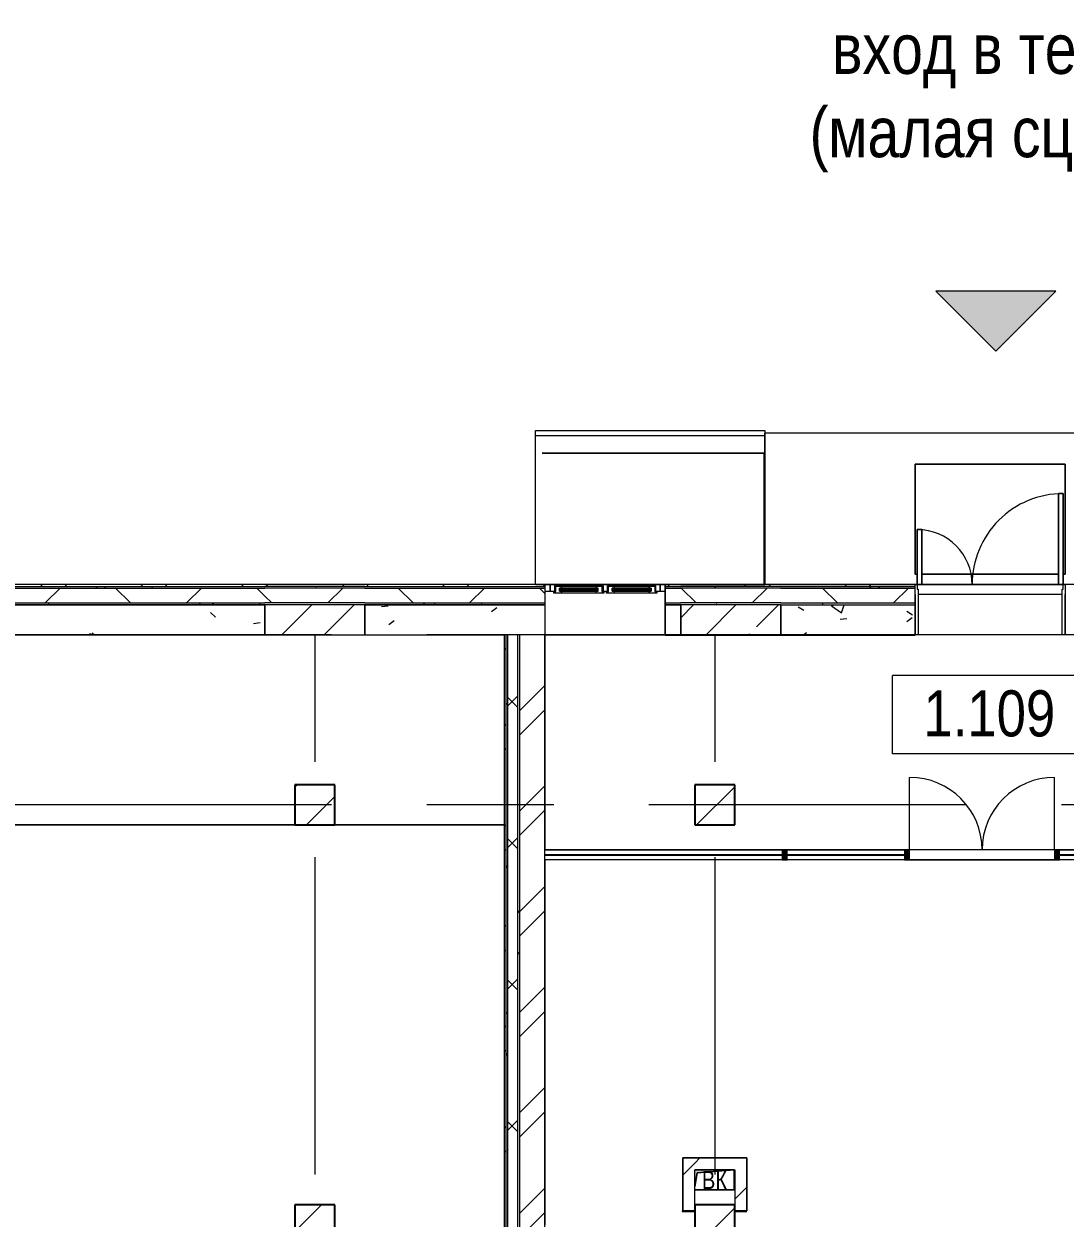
# Model space of a CAD drawing. Header units: millimetres. Extents: x 46431 to 216095, y -43515 to 31605.
# Drawn here: x 75021 to 85437, y 19585 to 31529 of the extents above; entities that cross this region are included whole.
import ezdxf

# ---------------------------------------------------------------- set-up
doc = ezdxf.new("R2010")
doc.units = ezdxf.units.MM
doc.linetypes.add('Осевые', pattern=[6350, 1270, -952.5, 3175, -952.5])
for name, color, linetype, lineweight in [('Двери', 7, 'Continuous', 9), ('Импосты витража', 7, 'Continuous', 9), ('Импосты витража-1', 7, 'Continuous', 18), ('Каркас_Импост', 7, 'Continuous', 9), ('Колонны', 7, 'Continuous', 9), ('Колонны-1', 7, 'Continuous', 25), ('Марки помещений', 7, 'Continuous', 9), ('Обобщенные модели', 7, 'Continuous', 9), ('Общие ребра', 7, 'Continuous', 9), ('Ограждение', 7, 'Continuous', 9), ('Окна', 7, 'Continuous', 9), ('Окна-1', 7, 'Continuous', 18), ('Оси-2', 7, 'Осевые', 9), ('Остекление', 7, 'Continuous', 9), ('Пандус', 7, 'Continuous', 9), ('Панель', 7, 'Continuous', 9), ('Перекрытия', 7, 'Continuous', 9), ('Поворот плана', 7, 'Continuous', 9), ('Поручни', 7, 'Continuous', 9), ('Стены', 7, 'Continuous', 9), ('Стены-1', 7, 'Continuous', 18), ('Текстовые примечания', 7, 'Continuous', 9), ('Типовые аннотации', 7, 'Continuous', 9), ('Черная _1 сплошная', 7, 'Continuous', 9), ('Штриховка разреза-3', 7, 'Continuous', 9), ('Элементы узлов', 7, 'Continuous', 9), ('Элементы узлов-1', 7, 'Continuous', 5)]:
    doc.layers.add(name, color=color, linetype=linetype, lineweight=lineweight)
doc.layers.add('Импосты витража-2', color=7, linetype='Continuous', lineweight=9, true_color=0x787878)
doc.layers.add('Окна-2', color=7, linetype='Continuous', lineweight=9, true_color=0x804000)
doc.styles.add('Arial', font='Arial.ttf', dxfattribs={"width": 0.8, "height": 180})
doc.styles.add('Arial Narrow', font='Arial Narrow.ttf', dxfattribs={"height": 500})
doc.styles.add('Arial Narrow_1', font='Arial Narrow.ttf', dxfattribs={"height": 460})
pattern_1 = [(45, (0, 0), (-424.264, 424.264), [600, -100, 20, -100]), (45, (0, 424), (-424.264, 424.264), [])]
pattern_2 = [(45, (0, 0), (-502.8943, 502.8943), []), (45, (0, 762), (-502.8943, 502.8943), [])]
pattern_3 = [(0, (0, 0), (812.8, 203.2), [67.056, -542.544, 67.056, -542.544, -3251.2]), (0, (0, 0), (812.8, 203.2), [-1219.2, 67.056, -1152.144, 67.056, -542.544, -1422.4]), (0, (0, 0), (812.8, 203.2), [-3048, 67.056, -339.344, 67.056, -948.944]), (120, (304.8, 101.6), (-582.37636, 602.30545), [67.056, -542.544, 67.056, -542.544, -3251.2]), (120, (304.8, 101.6), (-582.37636, 602.30545), [-1219.2, 67.056, -1152.144, 67.056, -542.544, -1422.4]), (120, (304.8, 101.6), (-582.37636, 602.30545), [-3048, 67.056, -339.344, 67.056, -948.944]), (240, (406.4, 508), (-230.42364, -805.50545), [67.056, -542.544, 67.056, -542.544, -3251.2]), (240, (406.4, 508), (-230.42364, -805.50545), [-1219.2, 67.056, -1152.144, 67.056, -542.544, -1422.4]), (240, (406.4, 508), (-230.42364, -805.50545), [-3048, 67.056, -339.344, 67.056, -948.944])]
pattern_4 = [(45, (0, 0), (-707.107, 707.107), []), (135, (0, 0), (-707.107, -707.107), [])]
pattern_5 = [(50, (0, 0), (1457.472, -127.512), [152.4, -1676.4]), (355, (0, 0), (-281.942, 1528.454), [121.92, -1341.12]), (100.451, (121.5, -10.6), (1175.541, 1400.933), [129.52, -1424.72]), (46.184, (0, 406.4), (2168.632, -336.342), [228.6, -2514.6]), (96.636, (180.7, 378.4), (1899.22, 1979.42), [194.28, -2137.08]), (351.184, (0, 406.4), (1899.24, 1979.4), [182.88, -2011.68]), (21, (203.2, 304.8), (1212.915, -818.121), [152.4, -1676.4]), (326, (203.2, 304.8), (494.417, 1473.504), [121.92, -1341.12]), (71.451, (304.3, 236.6), (1707.337, 655.37), [129.52, -1424.72]), (37.5, (0, 0), (24.7094, 676.4402), [67.056, -1257.808, 67.056, -1294.384, -1346.2]), (37.5, (0, 0), (24.7094, 676.4402), [-2686.304, 67.056, -1279.144]), (7.5, (0, 0), (534.558, 801.444), [67.056, -709.168, 67.056, -1227.328, -513.08]), (7.5, (0, 0), (534.558, 801.444), [-2070.608, 67.056, -446.024]), (327.5, (-453.14, 0), (1084.7275, -45.8312), [67.056, -440.944, 67.056, -1517.904, -2103.12]), (327.5, (-453.14, 0), (1084.7275, -45.8312), [-2092.96, 67.056, -2036.064]), (317.5, (-656.3, 0), (1185.035, 203.414), [67.056, -593.344, 67.056, -985.52, -1493.52]), (317.5, (-656.3, 0), (1185.035, 203.414), [-1712.976, 67.056, -1426.464])]
pattern_6 = [(45, (0, 0), (-493.914, 493.914), []), (45, (493.9, 0), (-493.914, 493.914), [873.125, -174.625, 6.706, -167.919])]

# ---------------------------------------------------------------- blocks, each defined once
blk = doc.blocks.new('Колонна 7 - Колонна 40-55-731344-План 1-го этажа на отм_ -6_000')
at = {"layer": 'Колонны'}
h = blk.add_hatch(dxfattribs=at)
h.set_pattern_fill('FP_17', color=256, style=0, pattern_type=2)
h.set_pattern_definition([(45, (-18400, -43800), (-493.914, 493.914), []), (45, (-17906.1, -43800), (-493.914, 493.914), [873.125, -174.625, 6.706, -167.919])])
h.paths.add_polyline_path([(63332, -24483), (63732, -24483), (63732, -24083), (63332, -24083)], flags=0)
at = {"layer": 'Колонны-1'}
for p, q in [((63732, -24083), (63332, -24083)), ((63332, -24083), (63332, -24483)), ((63732, -24483), (63732, -24083)), ((63332, -24483), (63732, -24483))]:
    blk.add_line(p, q, dxfattribs=at)
blk = doc.blocks.new('Колонна 15 - Колонна 40-55-731489-План 1-го этажа на отм_ -6_000')
at = {"layer": 'Колонны'}
h = blk.add_hatch(dxfattribs=at)
h.set_pattern_fill('FP_8', color=256, style=0, pattern_type=2)
h.set_pattern_definition(pattern_6)
h.paths.add_polyline_path([(77732, 19317), (78132, 19317), (78132, 19717), (77732, 19717)], flags=0)
at = {"layer": 'Колонны-1'}
for p, q in [((78132, 19717), (77732, 19717)), ((77732, 19717), (77732, 19317)), ((78132, 19317), (78132, 19717)), ((77732, 19317), (78132, 19317))]:
    blk.add_line(p, q, dxfattribs=at)
blk = doc.blocks.new('Колонна 16 - Колонна 40-55-731501-План 1-го этажа на отм_ -6_000')
at = {"layer": 'Колонны'}
h = blk.add_hatch(dxfattribs=at)
h.set_pattern_fill('FP_8', color=256, style=0, pattern_type=2)
h.set_pattern_definition(pattern_6)
h.paths.add_polyline_path([(77732, 23517), (78132, 23517), (78132, 23917), (77732, 23917)], flags=0)
at = {"layer": 'Колонны-1'}
for p, q in [((78132, 23917), (77732, 23917)), ((77732, 23917), (77732, 23517)), ((78132, 23517), (78132, 23917)), ((77732, 23517), (78132, 23517))]:
    blk.add_line(p, q, dxfattribs=at)
blk = doc.blocks.new('Колонна 17 - Колонна 40-55-731513-План 1-го этажа на отм_ -6_000')
at = {"layer": 'Колонны'}
h = blk.add_hatch(dxfattribs=at)
h.set_pattern_fill('FP_19', color=256, style=0, pattern_type=2)
h.set_pattern_definition([(45, (-4000, 0), (-493.914, 493.914), []), (45, (-3506.1, 0), (-493.914, 493.914), [873.125, -174.625, 6.706, -167.919])])
h.paths.add_polyline_path([(77732, 23517), (78132, 23517), (78132, 23917), (77732, 23917)], flags=0)
at = {"layer": 'Колонны-1'}
for p, q in [((78132, 23917), (77732, 23917)), ((77732, 23917), (77732, 23517)), ((78132, 23517), (78132, 23917)), ((77732, 23517), (78132, 23517))]:
    blk.add_line(p, q, dxfattribs=at)
blk = doc.blocks.new('Наклонное перекрытие - Наклонное перекрытие-732754-План 1-го этажа на отм_ -6_000')
at = {"layer": 'Перекрытия'}
blk.add_line((79827, 23517), (62342, 23517), dxfattribs=at)
blk = doc.blocks.new('Пандус П-6 - Пандус П-6-1256685-План 1-го этажа на отм_ -6_000')
at = {"layer": 'Обобщенные модели'}
for p, q in [((80138, 27237), (80138, 27437)), ((82467, 27437), (82432, 27437)), ((82432, 27437), (82432, 27237)), ((80138, 25922), (80138, 27237)), ((80205, 27237), (82424, 27237)), ((82432, 27237), (80205, 27237)), ((82432, 27237), (81602, 27237)), ((82432, 27237), (81602, 27237)), ((82432, 27237), (81602, 27237)), ((82432, 27237), (82424, 27237)), ((82424, 27237), (82424, 25922)), ((82432, 25922), (82432, 27237)), ((82432, 25922), (82432, 27237)), ((82432, 25922), (82432, 27237)), ((82424, 25922), (80138, 25922)), ((82424, 25922), (82432, 25922)), ((82439, 25926), (82439, 25922)), ((82457, 25922), (82457, 25926)), ((82457, 25922), (82457, 25926))]:
    blk.add_line(p, q, dxfattribs=at)
blk = doc.blocks.new('Окно 2-Распашное - Один переплет с многокамерным стеклопакетом - 30674-99 - ОК-1 1200-1800-V14-План 1-го этажа на отм_ -6_000')
at = {"layer": 'Каркас_Импост'}
for p, q in [((-550, -183), (-507, -183)), ((-550, -253), (-550, -183)), ((-515, -167), (-438, -167)), ((-515, -181), (-515, -167)), ((-495, -181), (-515, -181)), ((-507, -183), (-507, -239)), ((-495, -183), (-507, -183)), ((-507, -183), (-507, -239)), ((-507, -239), (-487, -239)), ((-21, -239), (-507, -239)), ((-495, -237), (-495, -181)), ((-438, -237), (-495, -237)), ((-487, -239), (-487, -253)), ((-41, -239), (-487, -239)), ((-487, -239), (-487, -253)), ((-438, -185), (-458, -185)), ((-458, -185), (-458, -217)), ((-458, -217), (-458, -185)), ((-458, -185), (-70, -185)), ((-458, -217), (-438, -217)), ((-70, -217), (-458, -217)), ((-438, -167), (-438, -185)), ((-438, -185), (-438, -167)), ((-438, -167), (-90, -167)), ((-90, -185), (-438, -185)), ((-438, -217), (-438, -237)), ((-438, -217), (-90, -217)), ((-438, -237), (-438, -217)), ((-90, -237), (-438, -237)), ((-90, -167), (-13, -167)), ((-90, -185), (-90, -167)), ((-90, -185), (-90, -167)), ((-70, -185), (-90, -185)), ((-90, -217), (-70, -217)), ((-90, -237), (-90, -217)), ((-90, -237), (-90, -217)), ((-33, -237), (-90, -237)), ((-70, -217), (-70, -185)), ((-70, -217), (-70, -185)), ((-41, -239), (-21, -239)), ((-41, -253), (-41, -239)), ((-41, -239), (-41, -253)), ((-33, -181), (-33, -237)), ((-13, -181), (-33, -181)), ((-21, -183), (-33, -183)), ((-21, -183), (21, -183)), ((-21, -239), (-21, -183)), ((-21, -183), (-21, -239)), ((-13, -167), (-13, -181)), ((13, -167), (90, -167)), ((13, -181), (13, -167)), ((33, -181), (13, -181)), ((21, -183), (21, -239)), ((33, -183), (21, -183)), ((21, -239), (21, -183)), ((21, -239), (41, -239)), ((507, -239), (21, -239)), ((33, -237), (33, -181)), ((90, -237), (33, -237)), ((41, -239), (41, -253)), ((487, -239), (41, -239)), ((41, -253), (41, -239)), ((70, -185), (70, -217)), ((90, -185), (70, -185)), ((70, -185), (70, -217)), ((70, -185), (458, -185)), ((70, -217), (90, -217)), ((458, -217), (70, -217)), ((90, -167), (90, -185)), ((90, -167), (90, -185)), ((90, -167), (438, -167)), ((438, -185), (90, -185)), ((90, -217), (90, -237)), ((90, -217), (90, -237)), ((90, -217), (438, -217)), ((438, -237), (90, -237)), ((438, -167), (515, -167)), ((438, -185), (438, -167)), ((438, -167), (438, -185)), ((458, -185), (438, -185)), ((438, -217), (458, -217)), ((438, -237), (438, -217)), ((438, -217), (438, -237)), ((495, -237), (438, -237)), ((458, -217), (458, -185)), ((458, -185), (458, -217)), ((487, -239), (507, -239)), ((487, -253), (487, -239)), ((487, -253), (487, -239)), ((495, -181), (495, -237)), ((515, -181), (495, -181)), ((507, -183), (495, -183)), ((507, -183), (550, -183)), ((507, -239), (507, -183)), ((507, -239), (507, -183)), ((515, -167), (515, -181)), ((550, -183), (550, -253)), ((-487, -253), (-550, -253)), ((-487, -253), (-41, -253)), ((41, -253), (-41, -253)), ((41, -253), (487, -253)), ((550, -253), (487, -253))]:
    blk.add_line(p, q, dxfattribs=at)
at = {"layer": 'Окна'}
for p, q in [((-443, -189), (-443, -199)), ((-443, -189), (-85, -189)), ((-85, -199), (-443, -199)), ((-443, -203), (-443, -213)), ((-443, -203), (-85, -203)), ((-85, -213), (-443, -213)), ((-85, -189), (-85, -199)), ((-85, -203), (-85, -213)), ((443, -189), (85, -189)), ((85, -189), (85, -199)), ((85, -199), (443, -199)), ((443, -203), (85, -203)), ((85, -203), (85, -213)), ((85, -213), (443, -213)), ((443, -189), (443, -199)), ((443, -203), (443, -213)), ((-438, -253), (-487, -253)), ((-487, -253), (-475, -253)), ((-53, -253), (-41, -253)), ((53, -253), (41, -253)), ((438, -253), (487, -253)), ((487, -253), (475, -253))]:
    blk.add_line(p, q, dxfattribs=at)
at = {"layer": 'Окна-1'}
for p, q in [((-458, -189), (-443, -189)), ((-458, -199), (-458, -189)), ((-443, -199), (-458, -199)), ((-458, -203), (-443, -203)), ((-458, -213), (-458, -203)), ((-443, -213), (-458, -213)), ((-443, -189), (-443, -199)), ((-443, -203), (-443, -213)), ((-85, -189), (-70, -189)), ((-85, -199), (-85, -189)), ((-70, -199), (-85, -199)), ((-85, -203), (-70, -203)), ((-85, -213), (-85, -203)), ((-70, -213), (-85, -213)), ((-70, -189), (-70, -199)), ((-70, -203), (-70, -213)), ((70, -189), (70, -199)), ((85, -189), (70, -189)), ((70, -199), (85, -199)), ((70, -203), (70, -213)), ((85, -203), (70, -203)), ((70, -213), (85, -213)), ((85, -199), (85, -189)), ((85, -213), (85, -203)), ((458, -189), (443, -189)), ((443, -189), (443, -199)), ((443, -199), (458, -199)), ((458, -203), (443, -203)), ((443, -203), (443, -213)), ((443, -213), (458, -213)), ((458, -199), (458, -189)), ((458, -213), (458, -203))]:
    blk.add_line(p, q, dxfattribs=at)
at = {"layer": 'Окна-2'}
for p, q in [((-600, -183), (-550, -183)), ((-600, -253), (-600, -183)), ((-550, -183), (-550, -253)), ((-550, -183), (-550, -253)), ((-550, -183), (-495, -183)), ((-33, -183), (33, -183)), ((495, -183), (550, -183)), ((550, -183), (600, -183)), ((550, -253), (550, -183)), ((550, -183), (550, -253)), ((600, -183), (600, -253)), ((-550, -253), (-600, -253)), ((550, -253), (-550, -253)), ((600, -253), (550, -253))]:
    blk.add_line(p, q, dxfattribs=at)
at = {"layer": 'Остекление'}
for p, q in [((-458, -185), (-70, -185)), ((-458, -189), (-458, -185)), ((-70, -189), (-458, -189)), ((-458, -199), (-70, -199)), ((-458, -203), (-458, -199)), ((-70, -203), (-458, -203)), ((-458, -213), (-70, -213)), ((-458, -217), (-458, -213)), ((-70, -217), (-458, -217)), ((-70, -185), (-70, -189)), ((-70, -199), (-70, -203)), ((-70, -213), (-70, -217)), ((458, -185), (70, -185)), ((70, -185), (70, -189)), ((70, -189), (458, -189)), ((458, -199), (70, -199)), ((70, -199), (70, -203)), ((70, -203), (458, -203)), ((458, -213), (70, -213)), ((70, -213), (70, -217)), ((70, -217), (458, -217)), ((458, -189), (458, -185)), ((458, -203), (458, -199)), ((458, -217), (458, -213))]:
    blk.add_line(p, q, dxfattribs=at)
blk = doc.blocks.new('Дверь - Полуторная_наруж__остекленная - ДН5__21-15-8101373-План 1-го этажа на отм_ -6_000')
at = {"layer": 'Двери'}
for p, q in [((-729, -252.5), (-684, -252.5)), ((-729, -1161.5), (-729, -252.5)), ((-684, -252.5), (-684, -1161.5)), ((729, -252.5), (684, -252.5)), ((684, -252.5), (684, -801.5)), ((729, -801.5), (729, -252.5)), ((684, -801.5), (729, -801.5)), ((-684, -1161.5), (-729, -1161.5))]:
    blk.add_line(p, q, dxfattribs=at)
for centre, radius, start, end in [((-729, -252.5), 909, 270, 0), ((729, -252.5), 549, 180, 270)]:
    blk.add_arc(centre, radius, start, end, dxfattribs=at)
at = {"layer": 'Каркас_Импост'}
for p, q in [((-750, 252.5), (-720, 252.5)), ((-750, -252.5), (-750, 252.5)), ((-720, 252.5), (-720, -207.5)), ((720, 252.5), (750, 252.5)), ((720, -207.5), (720, 252.5)), ((750, 252.5), (750, -252.5)), ((-730, -207.5), (-730, -252.5)), ((-720, -207.5), (-730, -207.5)), ((730, -207.5), (720, -207.5)), ((730, -252.5), (730, -207.5)), ((-730, -252.5), (-750, -252.5)), ((750, -252.5), (730, -252.5))]:
    blk.add_line(p, q, dxfattribs=at)
at = {"layer": 'Панель'}
for p, q in [((-684, -252.5), (-729, -252.5)), ((-729, -252.5), (-729, -1161.5)), ((-684, -1161.5), (-684, -252.5)), ((684, -252.5), (729, -252.5)), ((684, -801.5), (684, -252.5)), ((729, -252.5), (729, -801.5)), ((729, -801.5), (684, -801.5)), ((-729, -1161.5), (-684, -1161.5))]:
    blk.add_line(p, q, dxfattribs=at)
blk = doc.blocks.new('Ограждение - Ограждение-1844439-План 1-го этажа на отм_ -6_000')
at = {"layer": 'Поручни'}
for p, q in [((80138, 27462), (82432, 27462)), ((80138, 27412), (80138, 27462)), ((80138, 27412), (82432, 27412)), ((82432, 27462), (82432, 27412))]:
    blk.add_line(p, q, dxfattribs=at)
blk = doc.blocks.new('170_ОтверстиеПрямоугольноеВертикальное - 170_ОтверстиеПрямоугольноеВертикальное-5689008-План 1-го этажа на отм_ -6_000')
at = {"layer": 'Обобщенные модели'}
for p, q in [((-194, 100), (200, 100)), ((200, 100), (200, -100)), ((200, -100), (-194, -100))]:
    blk.add_line(p, q, dxfattribs=at)
blk = doc.blocks.new('Прямоугольный импост - 50х100 мм-5555006-План 1-го этажа на отм_ -6_000')
at = {"layer": 'Импосты витража'}
for p, q in [((80232, 23167), (80232, 23267)), ((82632, 23267), (80232, 23267)), ((82632, 23167), (80232, 23167))]:
    blk.add_line(p, q, dxfattribs=at)
blk = doc.blocks.new('Дверь-Витраж-Двойная-Остекление - Дверь-Витраж-Двойная-Остекление-5555001-План 1-го этажа на отм_ -6_000')
at = {"layer": 'Панель'}
for p, q in [((-725, 50.8), (-725, 775.8)), ((725, 50.8), (725, 775.8))]:
    blk.add_line(p, q, dxfattribs=at)
at = {"layer": 'Поворот плана'}
for centre, start, end in [((-725, 50.8), 0, 90), ((725, 50.8), 90, 180)]:
    blk.add_arc(centre, 725, start, end, dxfattribs=at)
blk = doc.blocks.new('Прямоугольный импост - 50х100 мм-5554996-План 1-го этажа на отм_ -6_000')
at = {"layer": 'Импосты витража'}
for p, q in [((85007, 23267), (83857, 23267)), ((85007, 23167), (83857, 23167))]:
    blk.add_line(p, q, dxfattribs=at)
blk = doc.blocks.new('Прямоугольный импост - 50х100 мм-4880025-План 1-го этажа на отм_ -6_000')
at = {"layer": 'Импосты витража-2'}
blk.add_hatch(color=256, dxfattribs=at).paths.add_polyline_path([(-25, 50), (25, 50), (25, -50), (-25, -50)], flags=0)
at = {"layer": 'Импосты витража-1'}
for p, q in [((-25, 50), (25, 50)), ((-25, -50), (-25, 50)), ((25, 50), (25, -50)), ((25, -50), (-25, -50))]:
    blk.add_line(p, q, dxfattribs=at)
blk = doc.blocks.new('Прямоугольный импост - 50х100 мм-4879940-План 1-го этажа на отм_ -6_000')
at = {"layer": 'Импосты витража'}
for p, q in [((85732, 23267), (85357, 23267)), ((85732, 23267), (85732, 23167)), ((85732, 23167), (85357, 23167))]:
    blk.add_line(p, q, dxfattribs=at)
blk = doc.blocks.new('Прямоугольный импост - 50х100 мм-5555009-План 1-го этажа на отм_ -6_000')
at = {"layer": 'Импосты витража'}
for p, q in [((83857, 23267), (82632, 23267)), ((83857, 23167), (82632, 23167))]:
    blk.add_line(p, q, dxfattribs=at)
blk = doc.blocks.new('Прямоугольный импост - 50х100 мм-5554998-План 1-го этажа на отм_ -6_000')
at = {"layer": 'Импосты витража'}
for p, q in [((85357, 23267), (85007, 23267)), ((85357, 23167), (85007, 23167))]:
    blk.add_line(p, q, dxfattribs=at)
blk = doc.blocks.new('Марка помещения_Р - Марка помещения-4575829-План 1-го этажа на отм_ -6_000')
at = {"layer": 'Марки помещений'}
for p, q in [((-4.79375, -1.95625), (-4.79375, 1.95625)), ((4.79375, 1.95625), (-4.79375, 1.95625)), ((4.79375, -1.95625), (4.79375, 1.95625)), ((4.79375, -1.95625), (-4.79375, -1.95625))]:
    blk.add_line(p, q, dxfattribs=at)

msp = doc.modelspace()

# ---------------------------------------------------------------- hatches: boundary and pattern name
at = {"layer": 'Штриховка разреза-3'}
h = msp.add_hatch(dxfattribs=at)
h.set_pattern_fill('FP_3', color=256, style=0, pattern_type=2)
h.set_pattern_definition(pattern_2)
h.paths.add_polyline_path([(77432, 25902.1), (77432, 25922.1), (72432, 25922.1), (72432, 25902.1), (73395.3, 25902.1)], flags=0)
h = msp.add_hatch(dxfattribs=at)
h.set_pattern_fill('FP_3', color=256, style=0, pattern_type=2)
h.set_pattern_definition(pattern_2)
h.paths.add_polyline_path([(78432, 25902.1), (78432, 25922.1), (77432, 25922.1), (77432, 25902.1)], flags=0)
h = msp.add_hatch(dxfattribs=at)
h.set_pattern_fill('FP_3', color=256, style=0, pattern_type=2)
h.set_pattern_definition(pattern_2)
h.paths.add_polyline_path([(80237, 25902.1), (80237, 25922.1), (78432, 25922.1), (78432, 25902.1), (80176.1, 25902.1)], flags=0)
h.paths.add_polyline_path([(81437, 25902.1), (81592, 25902.1), (81592, 25922.1), (81437, 25922.1)], flags=0)
h = msp.add_hatch(dxfattribs=at)
h.set_pattern_fill('FP_3', color=256, style=0, pattern_type=2)
h.set_pattern_definition(pattern_2)
h.paths.add_polyline_path([(82592, 25902.1), (82592, 25922.1), (81592, 25922.1), (81592, 25902.1), (81871.3, 25902.1)], flags=0)
h = msp.add_hatch(dxfattribs=at)
h.set_pattern_fill('FP_3', color=256, style=0, pattern_type=2)
h.set_pattern_definition(pattern_2)
h.paths.add_polyline_path([(82592, 25902.1), (83937, 25902.1), (83937, 25922.1), (82592, 25922.1)], flags=0)
h = msp.add_hatch(dxfattribs=at)
h.set_pattern_fill('FP_5', color=256, style=0, pattern_type=2)
h.set_pattern_definition(pattern_3)
h.paths.add_polyline_path([(72432, 25887.1), (77432, 25887.1), (77432, 25902.1), (72432, 25902.1)], flags=0)
h = msp.add_hatch(dxfattribs=at)
h.set_pattern_fill('FP_6', color=256, style=0, pattern_type=2)
h.set_pattern_definition(pattern_4)
h.paths.add_polyline_path([(72432, 25737.1), (77432, 25737.1), (77432, 25887.1), (72432, 25887.1)], flags=0)
h = msp.add_hatch(dxfattribs=at)
h.set_pattern_fill('FP_5', color=256, style=0, pattern_type=2)
h.set_pattern_definition(pattern_3)
h.paths.add_polyline_path([(77432, 25887.1), (78432, 25887.1), (78432, 25902.1), (77432, 25902.1)], flags=0)
h = msp.add_hatch(dxfattribs=at)
h.set_pattern_fill('FP_6', color=256, style=0, pattern_type=2)
h.set_pattern_definition(pattern_4)
h.paths.add_polyline_path([(77432, 25737.1), (78432, 25737.1), (78432, 25887.1), (77432, 25887.1)], flags=0)
h = msp.add_hatch(dxfattribs=at)
h.set_pattern_fill('FP_5', color=256, style=0, pattern_type=2)
h.set_pattern_definition(pattern_3)
h.paths.add_polyline_path([(78432, 25887.1), (80237, 25887.1), (80237, 25902.1), (78432, 25902.1)], flags=0)
h.paths.add_polyline_path([(81592, 25887.1), (81592, 25902.1), (81437, 25902.1), (81437, 25887.1), (81447.5, 25887.1)], flags=0)
h = msp.add_hatch(dxfattribs=at)
h.set_pattern_fill('FP_6', color=256, style=0, pattern_type=2)
h.set_pattern_definition(pattern_4)
h.paths.add_polyline_path([(81447.5, 25737.1), (81592, 25737.1), (81592, 25887.1), (81437, 25887.1), (81437, 25737.1)], flags=0)
h.paths.add_polyline_path([(80176.1, 25737.1), (80237, 25737.1), (80237, 25887.1), (78432, 25887.1), (78432, 25737.1)], flags=0)
h = msp.add_hatch(dxfattribs=at)
h.set_pattern_fill('FP_5', color=256, style=0, pattern_type=2)
h.set_pattern_definition(pattern_3)
h.paths.add_polyline_path([(81592, 25887.1), (82592, 25887.1), (82592, 25902.1), (81592, 25902.1)], flags=0)
h = msp.add_hatch(dxfattribs=at)
h.set_pattern_fill('FP_6', color=256, style=0, pattern_type=2)
h.set_pattern_definition(pattern_4)
h.paths.add_polyline_path([(81871.3, 25737.1), (82592, 25737.1), (82592, 25887.1), (81592, 25887.1), (81592, 25737.1)], flags=0)
h = msp.add_hatch(dxfattribs=at)
h.set_pattern_fill('FP_5', color=256, style=0, pattern_type=2)
h.set_pattern_definition(pattern_3)
h.paths.add_polyline_path([(82592, 25887.1), (83937, 25887.1), (83937, 25902.1), (82592, 25902.1)], flags=0)
h = msp.add_hatch(dxfattribs=at)
h.set_pattern_fill('FP_6', color=256, style=0, pattern_type=2)
h.set_pattern_definition(pattern_4)
h.paths.add_polyline_path([(82592, 25737.1), (83937, 25737.1), (83937, 25887.1), (82592, 25887.1)], flags=0)
h = msp.add_hatch(dxfattribs=at)
h.set_pattern_fill('FP_5', color=256, style=0, pattern_type=2)
h.set_pattern_definition(pattern_3)
h.paths.add_polyline_path([(73395.3, 25717.1), (77432, 25717.1), (77432, 25737.1), (72432, 25737.1), (72432, 25717.1)], flags=0)
h = msp.add_hatch(dxfattribs=at)
h.set_pattern_fill('FP_7', color=256, style=0, pattern_type=2)
h.set_pattern_definition(pattern_5)
h.paths.add_polyline_path([(77432, 25417.1), (77432, 25717.1), (72432, 25717.1), (72432, 25417.1), (73395.3, 25417.1)], flags=0)
h = msp.add_hatch(dxfattribs=at)
h.set_pattern_fill('FP_4', color=256, style=0, pattern_type=2)
h.set_pattern_definition(pattern_1)
h.paths.add_polyline_path([(77432, 25417.1), (78432, 25417.1), (78432, 25717.1), (77432, 25717.1)], flags=0)
h = msp.add_hatch(dxfattribs=at)
h.set_pattern_fill('FP_5', color=256, style=0, pattern_type=2)
h.set_pattern_definition(pattern_3)
h.paths.add_polyline_path([(78432, 25717.1), (80237, 25717.1), (80237, 25737.1), (78432, 25737.1)], flags=0)
h.paths.add_polyline_path([(81592, 25717.1), (81592, 25737.1), (81437, 25737.1), (81437, 25717.1), (81447.5, 25717.1)], flags=0)
h = msp.add_hatch(dxfattribs=at)
h.set_pattern_fill('FP_7', color=256, style=0, pattern_type=2)
h.set_pattern_definition(pattern_5)
h.paths.add_polyline_path([(81447.5, 25417.1), (81592, 25417.1), (81592, 25717.1), (81437, 25717.1), (81437, 25417.1)], flags=0)
h.paths.add_polyline_path([(79826.6, 25417.1), (80237, 25417.1), (80237, 25717.1), (78432, 25717.1), (78432, 25417.1)], flags=0)
h = msp.add_hatch(dxfattribs=at)
h.set_pattern_fill('FP_5', color=256, style=0, pattern_type=2)
h.set_pattern_definition(pattern_3)
h.paths.add_polyline_path([(81592, 25717.1), (82592, 25717.1), (82592, 25737.1), (81592, 25737.1)], flags=0)
h = msp.add_hatch(dxfattribs=at)
h.set_pattern_fill('FP_4', color=256, style=0, pattern_type=2)
h.set_pattern_definition(pattern_1)
h.paths.add_polyline_path([(81871.3, 25417.1), (82592, 25417.1), (82592, 25717.1), (81592, 25717.1), (81592, 25417.1)], flags=0)
h = msp.add_hatch(dxfattribs=at)
h.set_pattern_fill('FP_5', color=256, style=0, pattern_type=2)
h.set_pattern_definition(pattern_3)
h.paths.add_polyline_path([(83566.4, 25717.1), (83937, 25717.1), (83937, 25737.1), (82592, 25737.1), (82592, 25717.1)], flags=0)
h = msp.add_hatch(dxfattribs=at)
h.set_pattern_fill('FP_7', color=256, style=0, pattern_type=2)
h.set_pattern_definition(pattern_5)
h.paths.add_polyline_path([(82592, 25417.1), (83937, 25417.1), (83937, 25717.1), (82592, 25717.1)], flags=0)
h = msp.add_hatch(dxfattribs=at)
h.set_pattern_fill('FP_3', color=256, style=0, pattern_type=2)
h.set_pattern_definition(pattern_2)
h.paths.add_polyline_path([(79826.6, 15489.6), (79846.6, 15489.6), (79846.6, 25417.1), (79826.6, 25417.1), (79826.6, 15509.6)], flags=0)
h = msp.add_hatch(dxfattribs=at)
h.set_pattern_fill('FP_5', color=256, style=0, pattern_type=2)
h.set_pattern_definition(pattern_3)
h.paths.add_polyline_path([(79846.6, 15474.6), (79861.6, 15474.6), (79861.6, 25417.1), (79846.6, 25417.1), (79846.6, 15489.6)], flags=0)
h = msp.add_hatch(dxfattribs=at)
h.set_pattern_fill('FP_6', color=256, style=0, pattern_type=2)
h.set_pattern_definition(pattern_4)
h.paths.add_polyline_path([(79861.6, 15374.6), (79961.6, 15374.6), (79961.6, 25417.1), (79861.6, 25417.1), (79861.6, 15474.6)], flags=0)
h = msp.add_hatch(dxfattribs=at)
h.set_pattern_fill('FP_5', color=256, style=0, pattern_type=2)
h.set_pattern_definition(pattern_3)
h.paths.add_polyline_path([(79981.6, 15354.6), (79981.6, 25417.1), (79961.6, 25417.1), (79961.6, 15354.6)], flags=0)
h = msp.add_hatch(dxfattribs=at)
h.set_pattern_fill('FP_3', color=256, style=0, pattern_type=2)
h.set_pattern_definition(pattern_2)
h.paths.add_polyline_path([(79981.6, 15104.6), (80231.6, 15104.6), (80231.6, 25417.1), (79981.6, 25417.1), (79981.6, 15354.6)], flags=0)
h = msp.add_hatch(dxfattribs=at)
h.set_pattern_fill('FP_3', color=256, style=0, pattern_type=2)
h.set_pattern_definition(pattern_2)
h.paths.add_polyline_path([(81731.6, 19657.1), (81731.6, 20187.1), (81611.6, 20187.1), (81611.6, 19657.1), (81729.6, 19657.1)], flags=0)
h = msp.add_hatch(dxfattribs=at)
h.set_pattern_fill('FP_3', color=256, style=0, pattern_type=2)
h.set_pattern_definition(pattern_2)
h.paths.add_polyline_path([(82251.6, 20067.1), (82251.6, 20187.1), (81731.6, 20187.1), (81731.6, 20067.1), (82131.6, 20067.1)], flags=0)
h = msp.add_hatch(dxfattribs=at)
h.set_pattern_fill('FP_3', color=256, style=0, pattern_type=2)
h.set_pattern_definition(pattern_2)
h.paths.add_polyline_path([(82251.6, 19657.1), (82251.6, 20067.1), (82131.6, 20067.1), (82133.6, 19657.1)], flags=0)
at = {"layer": 'Элементы узлов'}
msp.add_hatch(color=256, dxfattribs=at).paths.add_polyline_path([(84744.4, 28255.2), (85344.4, 28855.2), (84144.4, 28855.2)], flags=0)
at = {"layer": 'Элементы узлов-1'}
msp.add_hatch(color=256, dxfattribs=at).paths.add_polyline_path([(81731.6, 19901), (81755.6, 20037.1), (82125.6, 20067.1), (81731.6, 20067.1), (81731.6, 20061.1)], flags=0)

# ---------------------------------------------------------------- linework, layer by layer
at = {"layer": 'Общие ребра'}
for p, q in [((72432, 25902.1), (77432, 25902.1)), ((72432, 25887.1), (77432, 25887.1)), ((78432, 25902.1), (77432, 25902.1)), ((78432, 25887.1), (77432, 25887.1)), ((78432, 25902.1), (80237, 25902.1)), ((78432, 25887.1), (80237, 25887.1)), ((81437, 25902.1), (81592, 25902.1)), ((81437, 25887.1), (81592, 25887.1)), ((82592, 25902.1), (81592, 25902.1)), ((82592, 25887.1), (81592, 25887.1)), ((82592, 25902.1), (83937, 25902.1)), ((82592, 25887.1), (83937, 25887.1)), ((72432, 25737.1), (77432, 25737.1)), ((72432, 25717.1), (77432, 25717.1)), ((78432, 25737.1), (77432, 25737.1)), ((78432, 25717.1), (77432, 25717.1)), ((77432, 25717.1), (77432, 25417.1)), ((77432, 25417.1), (77432, 25717.1)), ((78432, 25737.1), (80237, 25737.1)), ((78432, 25417.1), (78432, 25717.1)), ((78432, 25717.1), (78432, 25417.1)), ((78432, 25717.1), (80237, 25717.1)), ((81437, 25737.1), (81592, 25737.1)), ((81437, 25717.1), (81592, 25717.1)), ((82592, 25737.1), (81592, 25737.1)), ((82592, 25717.1), (81592, 25717.1)), ((81592, 25717.1), (81592, 25417.1)), ((81592, 25417.1), (81592, 25717.1)), ((82592, 25737.1), (83937, 25737.1)), ((82592, 25417.1), (82592, 25717.1)), ((82592, 25717.1), (82592, 25417.1)), ((82592, 25717.1), (83937, 25717.1)), ((79846.6, 25417.1), (79826.6, 25417.1)), ((79846.6, 15489.6), (79846.6, 25417.1)), ((79861.6, 25417.1), (79846.6, 25417.1)), ((79961.6, 25417.1), (79861.6, 25417.1)), ((79861.6, 15474.6), (79861.6, 25417.1)), ((79981.6, 25417.1), (79961.6, 25417.1)), ((79961.6, 15374.6), (79961.6, 25417.1)), ((80231.6, 25417.1), (79981.6, 25417.1)), ((79981.6, 15354.6), (79981.6, 25417.1)), ((80231.6, 25417.1), (80237, 25417.1)), ((80237, 25417.1), (80231.6, 25417.1)), ((81437, 25417.1), (81592, 25417.1)), ((81592, 25417.1), (81437, 25417.1)), ((81592, 25417.1), (82592, 25417.1)), ((82592, 25417.1), (81592, 25417.1)), ((81611.6, 20187.1), (81611.6, 19657.1)), ((82251.6, 19657.1), (82251.6, 20067.1)), ((81611.6, 19657.1), (81729.6, 19657.1)), ((81729.6, 19657.1), (81731.6, 19657.1)), ((82131.6, 19657.1), (82133.6, 19657.1)), ((82133.6, 19657.1), (82251.6, 19657.1))]:
    msp.add_line(p, q, dxfattribs=at)
at = {"layer": 'Оси-2'}
for p, q in [((150171.6, 25417.1), (50527.1, 25417.1)), ((77931.6, 25417.1), (77931.6, -41733.9)), ((81931.6, 25417.1), (81931.6, -41733.9)), ((150171.6, 23717.1), (50565.6, 23717.1))]:
    msp.add_line(p, q, dxfattribs=at)
at = {"layer": 'Пандус'}
for p, q in [((80137.5, 25922.1), (80137.5, 27437.1)), ((82431.6, 25922.1), (82431.6, 27437.1)), ((80137.5, 25922.1), (82431.6, 25922.1))]:
    msp.add_line(p, q, dxfattribs=at)
at = {"layer": 'Перекрытия'}
for p, q in [((82431.6, 27437.1), (82431.6, 25926.1)), ((85901.6, 27437.1), (82431.6, 27437.1)), ((83937, 26026.1), (83937, 27126.1)), ((83937, 27126.1), (85437, 27126.1)), ((85437, 27126.1), (83937, 27126.1)), ((83937, 27126.1), (83937, 26026.1)), ((85437, 27126.1), (85437, 26026.1)), ((85437, 26026.1), (85437, 27126.1)), ((82431.6, 25926.1), (83958, 25926.1)), ((83958, 26026.1), (83937, 26026.1)), ((83937, 26026.1), (83958, 26026.1)), ((85371, 26026.1), (84003, 26026.1)), ((84003, 26026.1), (85371, 26026.1)), ((84003, 25926.1), (85371, 25926.1)), ((85437, 26026.1), (85416, 26026.1)), ((85416, 26026.1), (85437, 26026.1)), ((85416, 25926.1), (85901.6, 25926.1)), ((83937, 25822.1), (83937, 25417.1)), ((85407, 25822.1), (83967, 25822.1)), ((85437, 25417.1), (85437, 25822.1)), ((80237, 25717.1), (62021.6, 25717.1)), ((82592, 25717.1), (81437, 25717.1)), ((83937, 25417.1), (80231.6, 25417.1)), ((80231.6, 25417.1), (80231.6, 23267.1)), ((85711.6, 25417.1), (85437, 25417.1)), ((81731.6, 23517.1), (81731.6, 23917.1)), ((81731.6, 23917.1), (82131.6, 23917.1)), ((82131.6, 23917.1), (82131.6, 23517.1)), ((62341.6, 23517.1), (79826.6, 23517.1)), ((79826.6, 23517.1), (62341.6, 23517.1)), ((82131.6, 23517.1), (81731.6, 23517.1)), ((80231.6, 23267.1), (83881.6, 23267.1)), ((85331.6, 23267.9), (85726.6, 23267.9)), ((85731.6, 23167.1), (80231.6, 23167.1)), ((80231.6, 23167.1), (80231.6, 19517.1)), ((83881.6, 23167.1), (85331.6, 23167.1)), ((81611.6, 19657.1), (81611.6, 20187.1)), ((81611.6, 20187.1), (82251.6, 20187.1)), ((82251.6, 20187.1), (82251.6, 19657.1)), ((81731.6, 19657.1), (81611.6, 19657.1)), ((81731.6, 19517.1), (81731.6, 19657.1)), ((82251.6, 19657.1), (82131.6, 19657.1)), ((82131.6, 19657.1), (82131.6, 19517.1))]:
    msp.add_line(p, q, dxfattribs=at)
at = {"layer": 'Стены'}
for p, q in [((80237, 25922.1), (81437, 25922.1)), ((80237, 25417.1), (80237, 25922.1)), ((81437, 25417.1), (81437, 25922.1)), ((82592, 25922.1), (83937, 25922.1)), ((83937, 25922.1), (85432, 25922.1)), ((83937, 25417.1), (83937, 25922.1)), ((83937, 25417.1), (83937, 25922.1)), ((80237, 25415.1), (80237, 25417.1)), ((81437, 25415.1), (80237, 25415.1)), ((81437, 25417.1), (81437, 25415.1)), ((83937, 25417.1), (82592, 25417.1)), ((85432, 25417.1), (83937, 25417.1))]:
    msp.add_line(p, q, dxfattribs=at)
at = {"layer": 'Стены-1'}
for p, q in [((77432, 25922.1), (72432, 25922.1)), ((78432, 25922.1), (77432, 25922.1)), ((80237, 25922.1), (78432, 25922.1)), ((80237, 25417.1), (80237, 25922.1)), ((81592, 25922.1), (81437, 25922.1)), ((81437, 25922.1), (81437, 25417.1)), ((82592, 25922.1), (81592, 25922.1)), ((83937, 25922.1), (82592, 25922.1)), ((83937, 25417.1), (83937, 25922.1)), ((72432, 25417.1), (77432, 25417.1)), ((77432, 25417.1), (78432, 25417.1)), ((78432, 25417.1), (79826.6, 25417.1)), ((79826.6, 25417.1), (79826.6, 15509.6)), ((80231.6, 15104.6), (80231.6, 25417.1)), ((80231.6, 25417.1), (80231.6, 25415.1)), ((80236.6, 25415.1), (80237, 25415.1)), ((80237, 25415.1), (80237, 25417.1)), ((81437, 25417.1), (81437, 25415.1)), ((81437, 25415.1), (83937, 25415.1)), ((82592, 25417.1), (83937, 25417.1)), ((83937, 25417.1), (82592, 25417.1)), ((83937, 25415.1), (83937, 25417.1)), ((82606.6, 23219.6), (80231.6, 23219.6)), ((80231.6, 23219.6), (80231.6, 23214.6)), ((80231.6, 23214.6), (82606.6, 23214.6)), ((82606.6, 23214.6), (82606.6, 23219.6)), ((83831.6, 23219.6), (82656.6, 23219.6)), ((82656.6, 23219.6), (82656.6, 23214.6)), ((82656.6, 23214.6), (83831.6, 23214.6)), ((83831.6, 23214.6), (83831.6, 23219.6)), ((85681.6, 23219.6), (85381.6, 23219.6)), ((85381.6, 23219.6), (85381.6, 23214.6)), ((85381.6, 23214.6), (85681.6, 23214.6)), ((81731.6, 20187.1), (81611.6, 20187.1)), ((82251.6, 20187.1), (81731.6, 20187.1)), ((82251.6, 20067.1), (82251.6, 20187.1)), ((81731.6, 19657.1), (81731.6, 20067.1)), ((81731.6, 20067.1), (82131.6, 20067.1)), ((82131.6, 20067.1), (82131.6, 19657.1)), ((81606.6, 19657.1), (81606.6, 19652.1)), ((81606.6, 19652.1), (81729.6, 19652.1)), ((81729.6, 19652.1), (81729.6, 19657.1)), ((82133.6, 19657.1), (82133.6, 19652.1)), ((82133.6, 19652.1), (82251.6, 19652.1))]:
    msp.add_line(p, q, dxfattribs=at)
at = {"layer": 'Черная _1 сплошная'}
for p, q in [((84144.4, 28855.2), (84744.4, 28255.2)), ((85344.4, 28855.2), (84144.4, 28855.2)), ((84744.4, 28255.2), (85344.4, 28855.2))]:
    msp.add_line(p, q, dxfattribs=at)
at = {"layer": 'Элементы узлов'}
for p, q in [((82125.6, 20067.1), (81731.6, 20067.1)), ((81755.6, 20037.1), (81731.6, 19901)), ((81731.6, 19901), (81755.6, 20037.1)), ((82125.6, 20067.1), (81755.6, 20037.1)), ((81755.6, 20037.1), (82125.6, 20067.1)), ((82125.6, 19867.1), (82125.6, 20067.1)), ((81731.6, 19867.1), (82125.6, 19867.1))]:
    msp.add_line(p, q, dxfattribs=at)

# ---------------------------------------------------------------- block references
at = {"layer": 'Двери', "rotation": 180}
msp.add_blockref('Дверь - Полуторная_наруж__остекленная - ДН5__21-15-8101373-План 1-го этажа на отм_ -6_000', (84687, 25669.6), dxfattribs=at)
at = {"layer": 'Двери'}
msp.add_blockref('Дверь-Витраж-Двойная-Остекление - Дверь-Витраж-Двойная-Остекление-5555001-План 1-го этажа на отм_ -6_000', (84606.6, 23217.1), dxfattribs=at)
at = {"layer": 'Импосты витража'}
for name in ['Прямоугольный импост - 50х100 мм-5555006-План 1-го этажа на отм_ -6_000', 'Прямоугольный импост - 50х100 мм-5555009-План 1-го этажа на отм_ -6_000', 'Прямоугольный импост - 50х100 мм-5554996-План 1-го этажа на отм_ -6_000', 'Прямоугольный импост - 50х100 мм-5554998-План 1-го этажа на отм_ -6_000', 'Прямоугольный импост - 50х100 мм-4879940-План 1-го этажа на отм_ -6_000']:
    msp.add_blockref(name, (0, 0), dxfattribs=at)
at = {"layer": 'Импосты витража', "extrusion": (0, 0, -1), "rotation": 180}
for p in [(-82631.6, 23217.1), (-83856.6, 23217.1), (-85356.6, 23217.1)]:
    msp.add_blockref('Прямоугольный импост - 50х100 мм-4880025-План 1-го этажа на отм_ -6_000', p, dxfattribs=at)
at = {"layer": 'Колонны'}
for name, p in [('Колонна 16 - Колонна 40-55-731501-План 1-го этажа на отм_ -6_000', (0, 0)), ('Колонна 17 - Колонна 40-55-731513-План 1-го этажа на отм_ -6_000', (4000, 0)), ('Колонна 15 - Колонна 40-55-731489-План 1-го этажа на отм_ -6_000', (0, 0)), ('Колонна 7 - Колонна 40-55-731344-План 1-го этажа на отм_ -6_000', (18400, 43800))]:
    msp.add_blockref(name, p, dxfattribs=at)
at = {"layer": 'Марки помещений', "xscale": 199.9999999999999, "yscale": 199.9999999999999, "zscale": 199.9999999999999}
msp.add_blockref('Марка помещения_Р - Марка помещения-4575829-План 1-го этажа на отм_ -6_000', (84667.5, 24621.2), dxfattribs=at)
at = {"layer": 'Обобщенные модели'}
msp.add_blockref('Пандус П-6 - Пандус П-6-1256685-План 1-го этажа на отм_ -6_000', (0, 0), dxfattribs=at)
at = {"layer": 'Ограждение'}
msp.add_blockref('Ограждение - Ограждение-1844439-План 1-го этажа на отм_ -6_000', (0, 0), dxfattribs=at)
at = {"layer": 'Окна', "rotation": 180}
msp.add_blockref('Окно 2-Распашное - Один переплет с многокамерным стеклопакетом - 30674-99 - ОК-1 1200-1800-V14-План 1-го этажа на отм_ -6_000', (80837, 25669.6), dxfattribs=at)
at = {"layer": 'Перекрытия'}
msp.add_blockref('Наклонное перекрытие - Наклонное перекрытие-732754-План 1-го этажа на отм_ -6_000', (0, 0), dxfattribs=at)
at = {"layer": 'Элементы узлов'}
msp.add_blockref('170_ОтверстиеПрямоугольноеВертикальное - 170_ОтверстиеПрямоугольноеВертикальное-5689008-План 1-го этажа на отм_ -6_000', (81925.6, 19967.1), dxfattribs=at)

# ---------------------------------------------------------------- texts
at = {"layer": 'Марки помещений', "insert": (84019.6, 24863.1), "char_height": 460, "width": 1587.341, "attachment_point": 1, "style": 'Arial Narrow_1'}
msp.add_mtext('1.109', dxfattribs=at)
at = {"layer": 'Текстовые примечания', "char_height": 500, "attachment_point": 1, "style": 'Arial Narrow'}
for s, insert, width in [('вход', (83105.4, 31529.5), 1507.172), ('\\fArial Narrow|b0|i0|c204|p34|; ', (84349, 31529.5), 192.405), ('\\fArial Narrow|b0|i0|c204|p34|; ', (84812, 31529.5), 192.405), ('театр', (84970.8, 31529.5), 1795.78), ('\\fArial Narrow|b0|i0|c204|p34|;в', (84507.7, 31529.5), 368.776), ('\\fArial Narrow|b0|i0|c204|p34|;(', (82880.5, 30696), 224.473), ('малая', (83065.8, 30696), 2036.286), ('\\fArial Narrow|b0|i0|c204|p34|; ', (84745.9, 30696), 192.405), ('сцена', (84904.6, 30696), 1908.016)]:
    msp.add_mtext(s, dxfattribs=dict(at, insert=insert, width=width))
at = {"layer": 'Типовые аннотации', "insert": (81803.5, 20055.1), "char_height": 180, "width": 307.848, "attachment_point": 1, "style": 'Arial'}
msp.add_mtext('ВК', dxfattribs=at)

doc.saveas('drawing.dxf')
